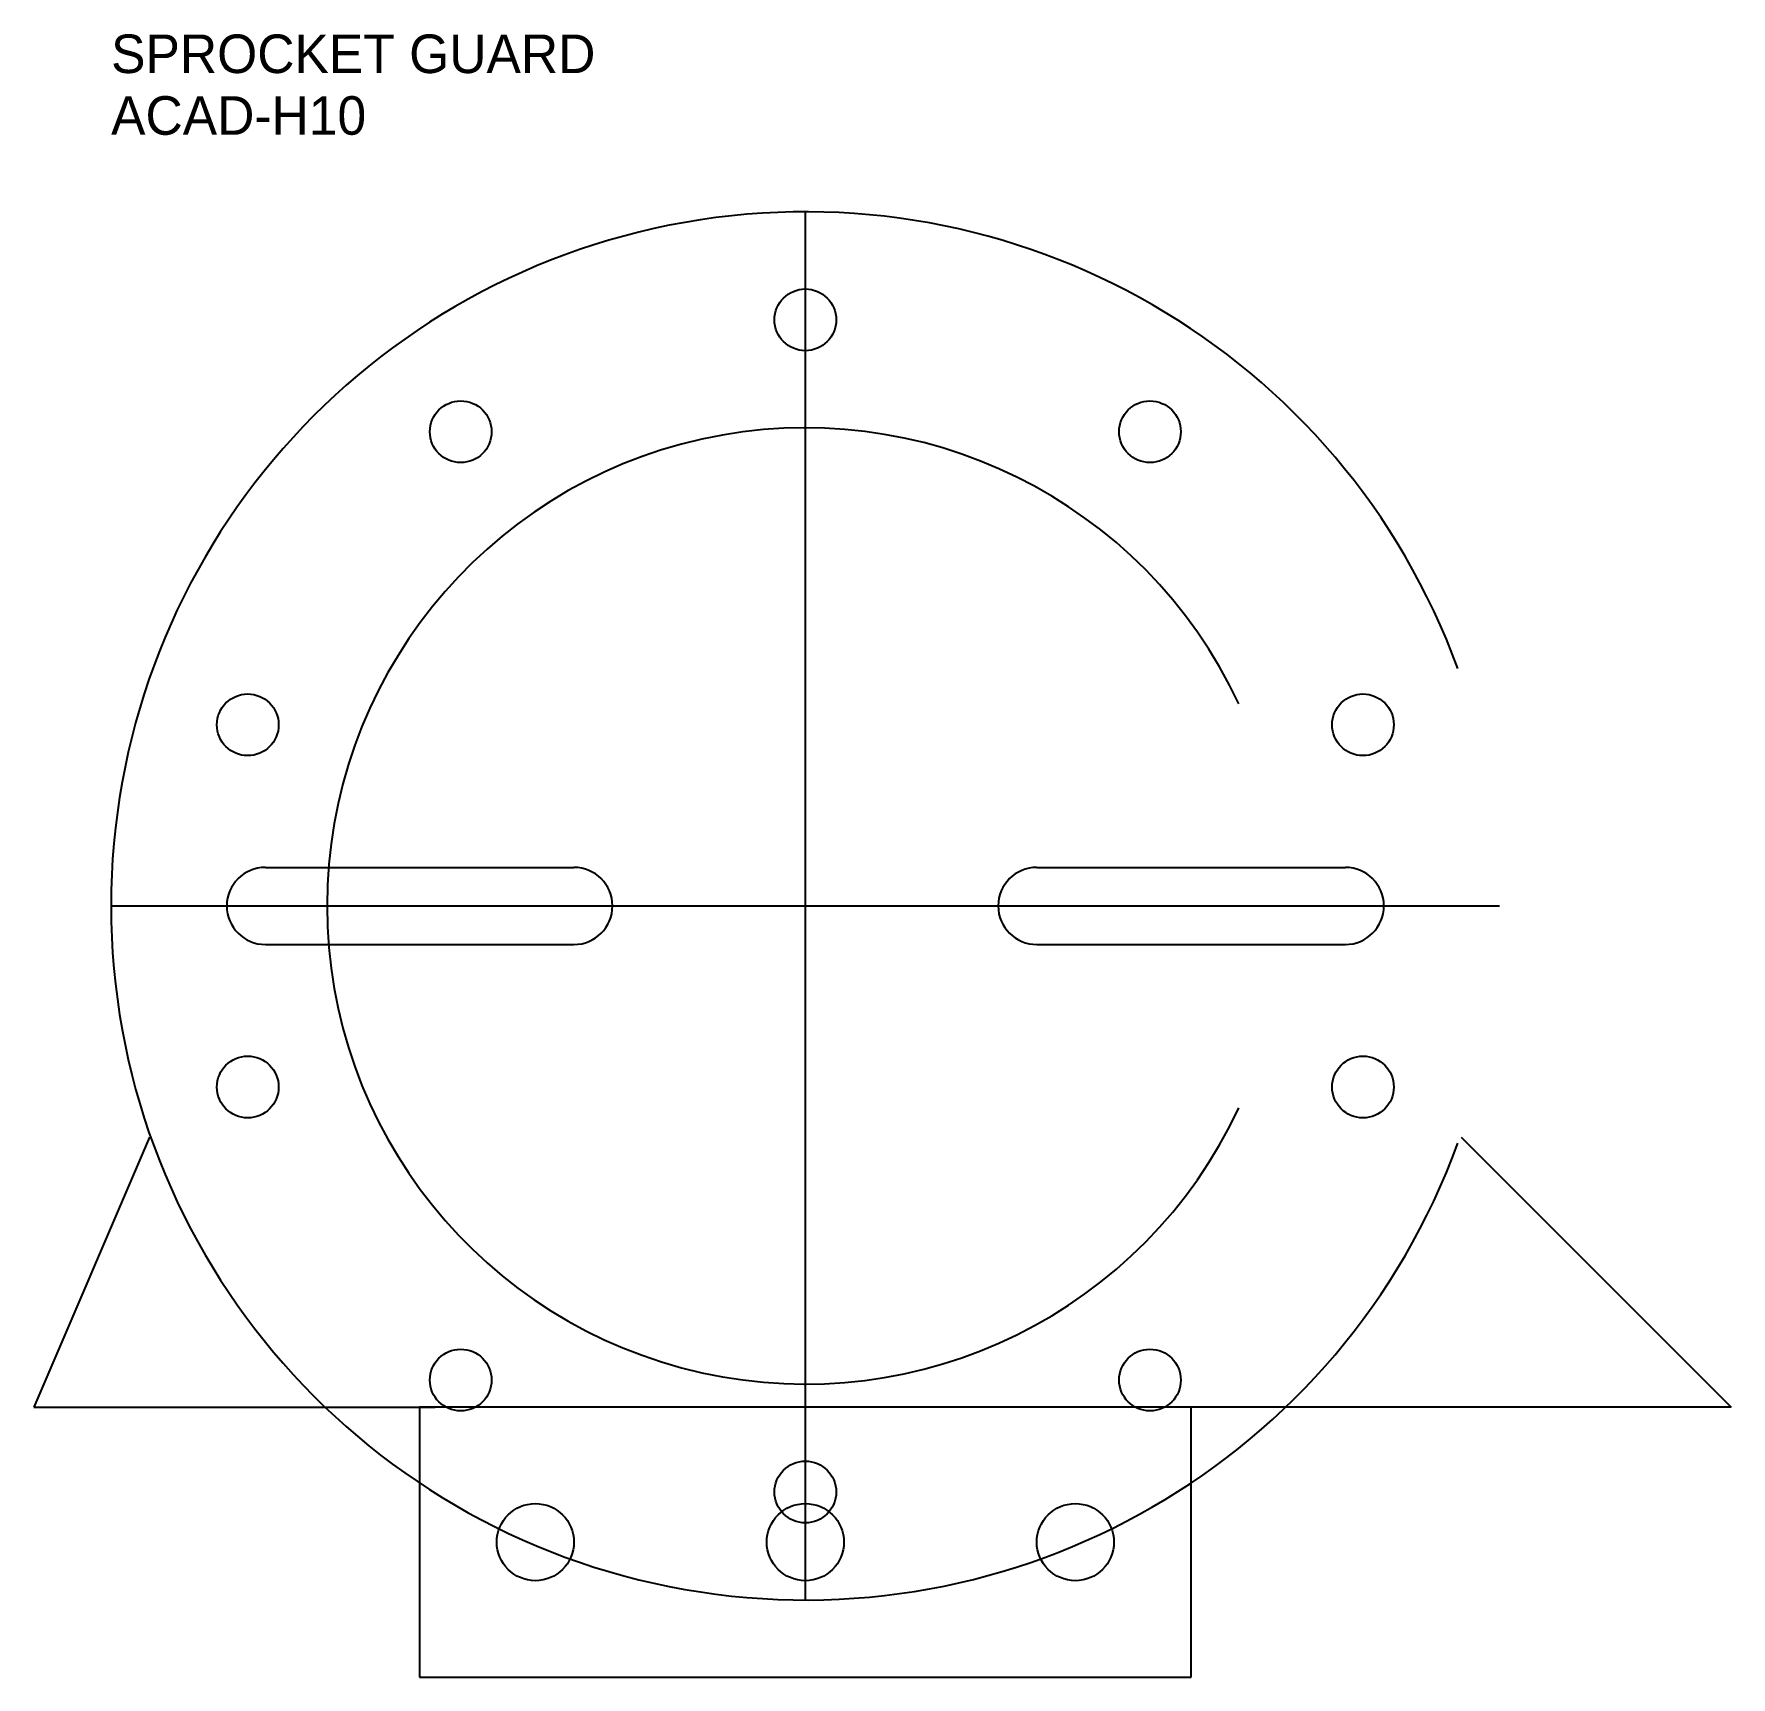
# Model space of a CAD drawing. Header units: millimetres. Extents: x 0 to 220, y 0 to 213.
import ezdxf

# ---------------------------------------------------------------- set-up
doc = ezdxf.new("R2010")
doc.units = ezdxf.units.MM
for name, color, linetype in [('ANNOTATION', 3, 'Continuous'), ('CENTER', 4, 'Continuous'), ('CUTOUT', 1, 'Continuous'), ('HOLE', 2, 'Continuous'), ('OUTLINE', 7, 'Continuous')]:
    doc.layers.add(name, color=color, linetype=linetype)

msp = doc.modelspace()

# ---------------------------------------------------------------- linework, layer by layer
at = {"layer": 'CENTER'}
for p, q in [((100, 10), (100, 190)), ((10, 100), (190, 100))]:
    msp.add_line(p, q, dxfattribs=at)
at = {"layer": 'CUTOUT'}
for p, q in [((30, 105), (70, 105)), ((130, 105), (170, 105)), ((30, 95), (70, 95)), ((130, 95), (170, 95))]:
    msp.add_line(p, q, dxfattribs=at)
for centre, radius, start, end in [((100, 100), 62, 25, 335), ((30, 100), 5, 90, 270), ((70, 100), 5, 270, 90), ((130, 100), 5, 90, 270), ((170, 100), 5, 270, 90)]:
    msp.add_arc(centre, radius, start, end, dxfattribs=at)
at = {"layer": 'HOLE'}
for centre, radius in [((100, 176), 4), ((55.328, 161.485), 4), ((144.672, 161.485), 4), ((27.72, 123.485), 4), ((172.28, 123.485), 4), ((27.72, 76.515), 4), ((172.28, 76.515), 4), ((55.328, 38.515), 4), ((144.672, 38.515), 4), ((100, 24), 4), ((65, 17.5), 5), ((100, 17.5), 5), ((135, 17.5), 5)]:
    msp.add_circle(centre, radius, dxfattribs=at)
at = {"layer": 'OUTLINE'}
for p, q in [((15, 70), (0, 35)), ((185, 70), (220, 35)), ((0, 35), (52, 35)), ((150, 35), (50, 35)), ((50, 35), (50, 0)), ((220, 35), (148, 35)), ((150, 0), (150, 35)), ((50, 0), (150, 0))]:
    msp.add_line(p, q, dxfattribs=at)
msp.add_arc((100, 100), 90, 20, 340, dxfattribs=at)

# ---------------------------------------------------------------- texts
at = {"layer": 'ANNOTATION'}
for s, p in [('SPROCKET GUARD', (10, 208)), ('ACAD-H10', (10, 200))]:
    msp.add_text(s, height=5, dxfattribs=at).set_placement(p)

doc.saveas('drawing.dxf')
